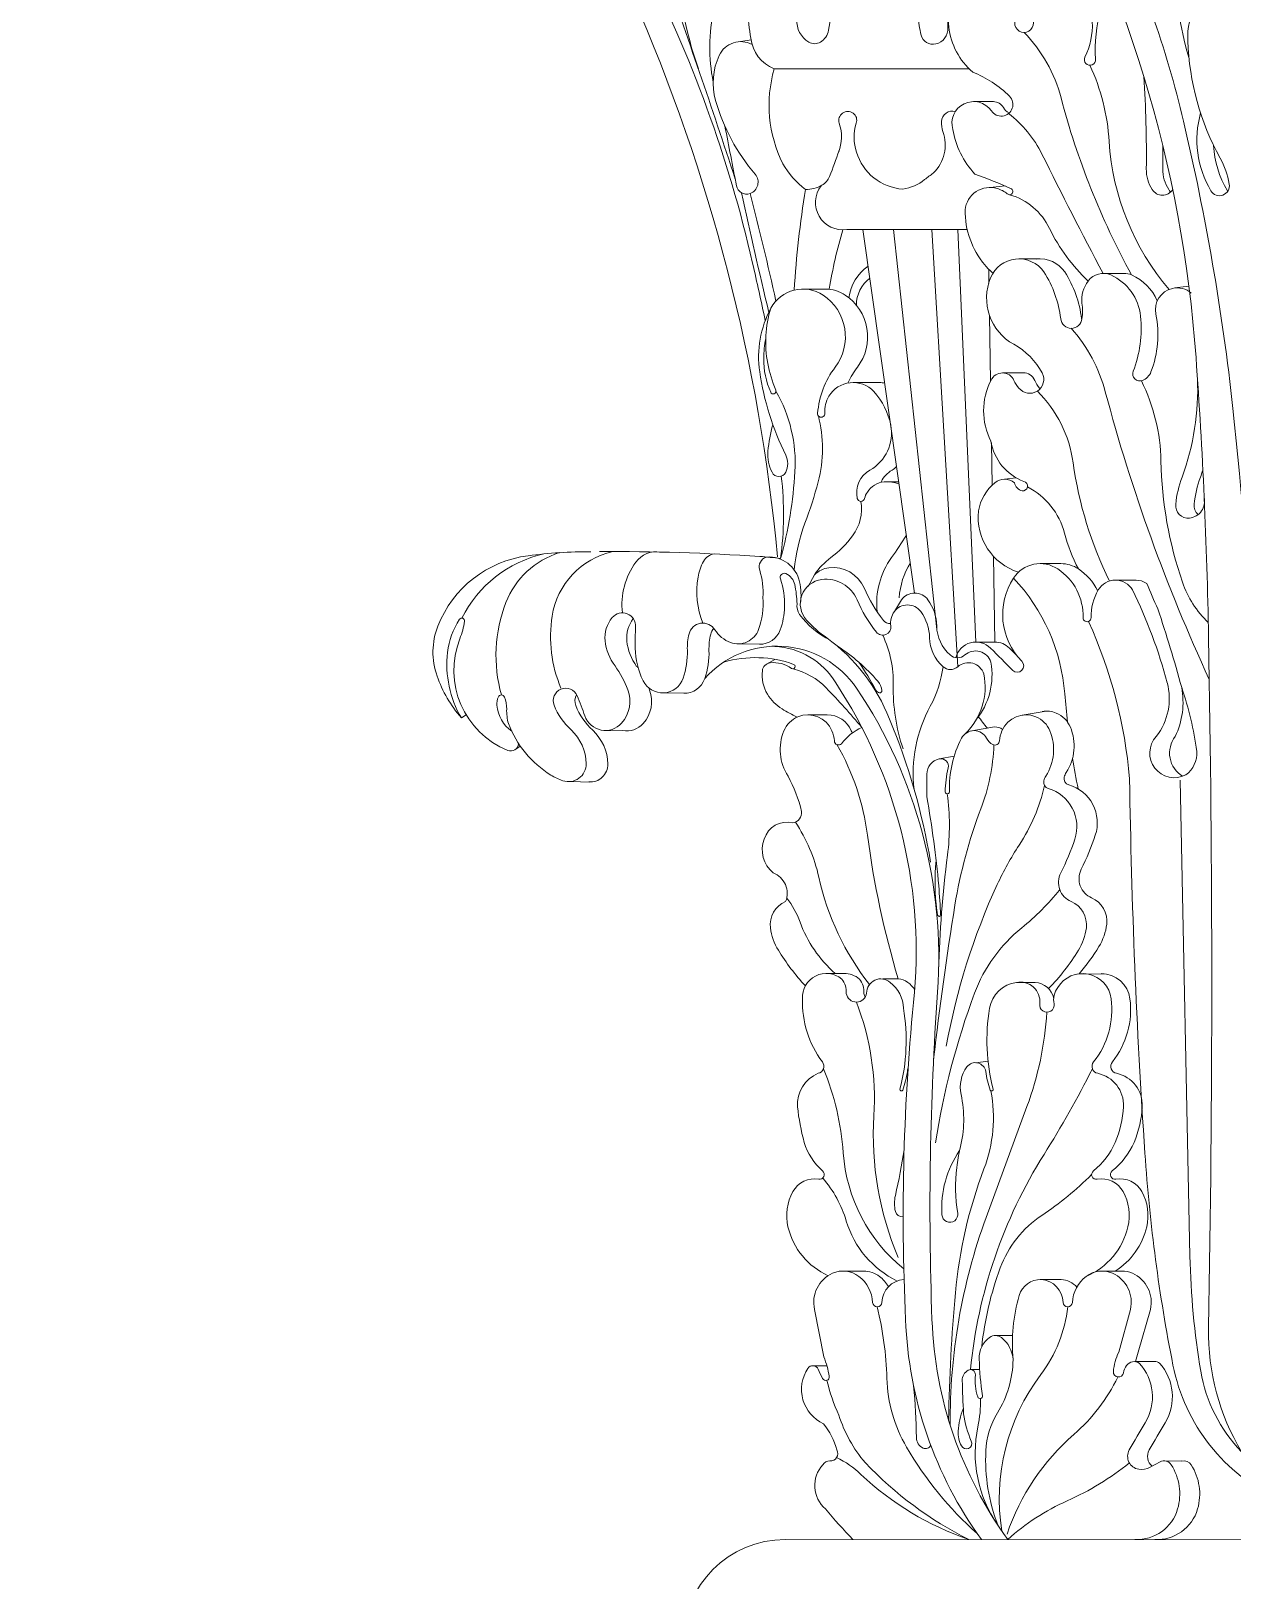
# Model space of a CAD drawing. Header units: millimetres. Extents: x 542654 to 551203, y 315718 to 321804.
# Drawn here: x 542954.3 to 543130.8, y 317816.2 to 318043.9 of the extents above; entities that cross this region are included whole.
import ezdxf

# ---------------------------------------------------------------- set-up
doc = ezdxf.new("R2010")
doc.units = ezdxf.units.MM
doc.layers.add('cad-block.com', color=250, linetype='Continuous')

msp = doc.modelspace()

# ---------------------------------------------------------------- linework, layer by layer
at = {"layer": 'cad-block.com', "color": 18, "lineweight": 15, "true_color": 0x000000}
for points in [[(543063.99, 317966.58, 0.080287), (543042.67, 318049.04, 0.156435), (543008.04, 318088.25, 0.094056), (542984.8, 318096.71, 0.168485), (542968.1, 318093.81, 0.34982), (542964.51, 318085.12, -0.590322), (542960.1, 318080.72, -0.257607), (542954.66, 318086.16, -0.266918), (542956.86, 318095.16, -5.18428)], [(542965.51, 318091.45, -0.180824), (542972.31, 318096.69, -0.16203), (542995.63, 318096.17, -0.196072), (543044.14, 318054.35, -0.061932), (543060.33, 318009.77, -0.003807), (543062.19, 318001.32, -3.145949)], [(543145.86, 317822.16, -0.285243), (543127.33, 317853.27, 0.009206), (543127.33, 317954.78, 0.013196), (543125.49, 317995.88, 0.112999), (543101.11, 318075.74, 0.103267), (543085.12, 318094.27, 0.03261)], [(543120.94, 318072.03, -0.103056), (543122.57, 318058.42, 0.094076), (543124.47, 318039.82, -0.507554)], [(543048.67, 318063.38, -0.009578), (543049.14, 318055.28, 0.074393), (543052.36, 318038.32, 3.041376)], [(543145.86, 317822.04, 0.326442), (543146.74, 317832.79, -0.273292), (543137.47, 317849.65, -0.033937), (543134.37, 317911.96, 0.031663), (543130.91, 317988.39, 0.030886), (543123.65, 318030.61, 0.055447), (543112.66, 318061.61, 0.016794), (543112.66, 318061.61, 0.016794)], [(543047.01, 318053.42, -0.008977), (543057.78, 318022.08, -1.374931)], [(543054.71, 318054.79, -0.108352), (543054.66, 318047.06, 0.106093), (543054.54, 318036.38, -0.103307)], [(543077.6, 318052.89, 0.312846), (543072.41, 318048.36, 0.019207), (543071.49, 318043.99, -0.218149), (543070.29, 318042.25, -0.27753), (543068.58, 318042.25, -0.279843), (543066.83, 318045.58, 0.299461), (543062.64, 318052.89, 0.393162), (543060.09, 318051.07, 0.101921), (543060.09, 318042.83, 0.279445), (543063.51, 318038.32, 0.508511)], [(543077.6, 318052.89, -0.376879), (543084.62, 318046.08, 0.042537), (543085.09, 318043.29, 0.407954), (543087.25, 318041.97, 0.368711), (543089.03, 318044.39, -0.046015), (543089.06, 318045.75, -0.046015)], [(543095.66, 318008.3, -0.073002), (543094.46, 318009.49, -0.177462), (543091.55, 318017.61, -0.466131), (543096.28, 318020.73, -0.095418), (543097.76, 318019.96, 1.121368), (543098.36, 318020.69, 0.018796), (543092.98, 318022.85, -0.143438), (543089.74, 318029.42, -0.844748), (543095.42, 318032.16), (543095.42, 318032.16, 1.113844), (543098.08, 318034.29, 0.099045), (543092.67, 318037.85, -0.190475), (543089.16, 318044.48, -0.173432), (543090.75, 318051.17, -0.542523), (543097.17, 318051.17, -0.154796), (543098.85, 318045.09, 1.038411), (543101.6, 318045.09, -0.167427), (543103.36, 318050.88, -0.397103), (543106.62, 318051.51, -0.245339), (543110.25, 318045.21, -0.125344), (543109.16, 318040.05, 1.302218), (543110.73, 318039.73, -0.084994), (543111.5, 318047.04, -0.248587), (543113.66, 318049.3, -0.248587)], [(543125.57, 318047.84, 0.152951), (543124.29, 318042.44, 0.009107), (543124.29, 318042.44, -0.036466)], [(543060.26, 318041.91, 0.429804), (543055.43, 318040.3, 0.180082), (543054.9, 318033.67, 0.108124), (543060.71, 318022.83, -0.526774), (543059.95, 318019.99, -0.458391), (543057.96, 318021.13, 0.000734), (543056.26, 318029.91, -5.084931)], [(543100.23, 318043.66, -0.129881), (543105.66, 318034.05, 0.061081), (543116.02, 318008.02, 1.334752)], [(543124.29, 318042.44, 0.118103), (543129.03, 318025.2, -0.083215), (543130.37, 318021.39, -0.833984), (543127.66, 318020.4, -0.203641), (543126.16, 318031.83, -4.665267)], [(543063.51, 318038.32, 0.189576), (543064.78, 318024.37, 0.21871)], [(543109.9, 318038.85, -0.093417), (543112.72, 318027.66, 0.163662), (543121.54, 318005.9, -2.658874)], [(543117.81, 318037.19, -0.019843), (543118.18, 318023.61, 0.146481), (543119.05, 318020.57, 0.546345), (543122.06, 318020.57, 0.481113)], [(543092.81, 318033.5), (543095.71, 318033.5, -0.275004), (543097.19, 318032.62, 0.145045), (543097.94, 318031.88, -3.938355)], [(543075.6, 318026.07, -0.164662), (543075.57, 318030.33, 1.382896), (543073.07, 318030.33, -0.173673), (543072.96, 318026.07, -116.40889)], [(543086.87, 318023, 0.296829), (543088.3, 318029.09, -0.087558), (543088.09, 318030.57, -0.486042), (543090.13, 318032.04, -0.486042)], [(543097.94, 318031.75, -0.115313), (543102.85, 318025.79, 0.007405), (543111.84, 318008.25, -6.693081)], [(543073.04, 318026.28, -0.012037), (543071.63, 318022.51, -0.164162), (543070.52, 318021.21, -0.145838), (543068.09, 318020.6, -0.09941), (543064.78, 318024.37, 206.692748)], [(543075.6, 318026.07, 0.31274), (543082.4, 318020.64, 0.142466), (543085.61, 318022.05, 0.004599), (543086.87, 318023)], [(543120.62, 318026.95, -0.004883), (543120.61, 318023.61, 0.146481), (543121.48, 318020.57, 0.063851), (543121.77, 318020.22, 0.063851)], [(543130.14, 318020.32, -0.015602), (543130.09, 318020.4, -0.119857), (543128.07, 318027.07)], [(543070.42, 318021.13, 0.67748), (543074.17, 318014.7), (543091.87, 318014.7)], [(543058.7, 318020.11, 0.004764), (543062.71, 318002.53, 46.818063)], [(543059.95, 318019.99, -0.009188), (543063.76, 318004.19, -3.5664)], [(543068.09, 318020.6, 0.023142), (543066.43, 318005.79, 2.65728)], [(543098.1, 318019.82, -0.212439), (543103.96, 318014.86, 0.091417), (543109.63, 318007.13, -4.520874)], [(543073.58, 318014.66, 0.032343), (543071.6, 318005.95, -1.794826)], [(543099.39, 317964.34, -0.357068), (543093.52, 317973.34, -0.176984), (543095.92, 317977.49, -0.363877), (543098.79, 317977.49, 0.264068), (543099.94, 317976.28, 0.925281), (543100.19, 317977.67, -0.26795), (543095.35, 317983.6, -0.243722), (543095.37, 317992.54, -0.656193), (543098.73, 317992.52, 0.090993), (543099.45, 317991.4), (543099.45, 317991.4, 0.90066), (543102.89, 317993.62, 0.140523), (543098.71, 317997.83, -0.381273), (543095.31, 318007.62, -0.591627), (543103.14, 318008.46, -0.112599), (543105.61, 318001.6, 0.918604), (543108.71, 318001.6, 0.084549), (543108.71, 318003.86, -0.180198), (543109.63, 318007.13, -0.353892), (543112.96, 318008.02, -0.268527), (543117.34, 318001.95, -0.117546), (543116.26, 317993.86, 0.64811), (543117.6, 317992.51, 0.213511), (543118.87, 317993.77, 0.142603), (543119.58, 318002.25, -0.40555), (543122.02, 318006.05, -0.245178), (543124.79, 318005.34, -0.245178)], [(543102.04, 318010.36, -0.27366), (543106.21, 318008.46, -0.112599), (543108.67, 318001.6)], [(543074.48, 318004.67, -0.213319), (543077.3, 318009.31, 3.783416)], [(543075.58, 318003.57, -0.236651), (543077.55, 318007.56, -2.014168)], [(543114.9, 318008.25, -0.105466), (543116.02, 318008.02, -0.185238), (543119.8, 318004.23, -0.185238)], [(543081.86, 317977.27, 0.132647), (543079.66, 317977.62, 0.221631), (543077.19, 317976.11, 0.090835), (543076.78, 317975.17, -0.795983), (543075.71, 317975.17, -0.332583), (543077.56, 317979.34, 0.321166), (543080.63, 317985.93, 0.141743), (543078.13, 317990.89, 0.500183), (543071.53, 317990.19, 0.156223), (543070.95, 317987.7, -1.085174), (543069.88, 317987.7, -0.142805), (543072.47, 317994.47, 0.432413), (543070.68, 318005.06, 0.441832), (543063.02, 318003.14, 0.160899), (543061.37, 317993.79, 0.079814), (543065.2, 317981.56, -0.23561), (543065.2, 317979.02, -0.618634), (543063.18, 317979.02, -0.137812), (543062.59, 317982.11, -0.04668), (543063.3, 317986.02)], [(543074.36, 317992.21, -0.051163), (543075.73, 317994.47, 0.432413), (543073.95, 318005.06, 0.147888), (543070.99, 318005.95, 0.147888)], [(543063.02, 318003.14, 0.12655), (543062.56, 317995.02, 0.046894), (543063.72, 317991.09, -0.980714), (543062.99, 317990.78, -0.109371), (543061.96, 317995.77, -0.043209), (543062.26, 317998.67, -7.614702)], [(543107.16, 318000.18, -0.117029), (543112.16, 317990.86, 0.043607), (543127.44, 317948.57, 13.536971)], [(543100.09, 317993.66, -0.307726), (543101.79, 317992.52, 0.090993), (543102.51, 317991.4), (543102.51, 317991.4, 0.013859), (543102.59, 317991.31, 0.013859)], [(543079.74, 317992.14, 0.047295), (543078.96, 317992.21)], [(543117.46, 317992.47, -0.110137), (543120.34, 317980.68, 0.078221), (543123.5, 317962.85, 0.11915), (543127.29, 317956.93, -154.2297)], [(543125.7, 317992.81, -0.09867), (543123.43, 317978.31, 0.062002), (543122.5, 317974.33, 0.476805), (543124.53, 317972.3, 0.453727), (543126.68, 317975.34, -0.034581)], [(543063.75, 317990.94, -0.146754), (543066.55, 317979.12, -0.0516), (543064.45, 317966.33, 2.350793)], [(543102.17, 317990.96, -0.163975), (543107.43, 317980.43, 0.080686), (543112.78, 317963.04, -37.399756)], [(543069.99, 317987.34, -0.126829), (543069.96, 317977.62, -0.025889), (543068.02, 317971.53, 0.065916), (543066.44, 317964.68, 6.728804)], [(543064.55, 317978.45, -0.061587), (543064.45, 317966.33, -98.070594)], [(543079.24, 317977.63, -0.15659), (543080.82, 317979.34, 0.083141), (543081.49, 317979.87, 0.00594)], [(543126.49, 317979.33, -0.007154), (543126.13, 317978.31, 0.062002), (543125.21, 317974.33, 0.233525), (543125.78, 317972.79, 0.233525)], [(543100.71, 317976.86, -0.215447), (543106.16, 317970.09, 0.059246), (543108.21, 317964.81, 8.261559)], [(543076.25, 317974.74, -0.204279), (543075.03, 317969.69, -0.073236), (543071.82, 317966.48, 0.086589), (543069.44, 317963.97, -1.222154)], [(543078.62, 317958.54, -0.181582), (543080.74, 317966.48, 0.015168), (543082.93, 317969.76, 0.015168)], [(543017.53, 317942.92, -0.093798), (543013.96, 317949.08, -0.179878), (543014.08, 317956.41, -0.273857), (543027.34, 317966.76, -0.032219), (543036.57, 317967.35)], [(543017.6, 317957.58, -0.225926), (543029.64, 317967.02, -0.741469)], [(543023.42, 317946.29, -0.163183), (543024.08, 317959.88, -0.227922), (543031.94, 317967.21, -2.698115)], [(543024.45, 317942.08, 0.164784), (543030.68, 317934.53, 0.056614), (543032.45, 317933.69, 0.519395), (543035.87, 317936.19, 0.204579), (543033.65, 317941.15, -0.112836), (543031.16, 317944.79, -0.988971), (543034.54, 317946.17, -0.014755), (543035.68, 317943.21, 0.570442), (543041.08, 317942.14, 0.278947), (543042, 317947.07, 0.069901), (543040.11, 317950.56, -0.133642), (543038.66, 317954.25, -0.203662), (543039.7, 317957.66, -0.719844), (543043.14, 317956.31, 0.017228), (543043.09, 317953.16, 0.109248), (543044.23, 317948.39, 0.668277), (543050.11, 317948.75, 0.09107), (543050.74, 317952.89, -0.068092), (543050.99, 317955.26, -0.663041), (543054.79, 317955.87, 0.165333), (543057.08, 317954, 0.417923), (543061.2, 317955.92, 0.102667), (543061.85, 317960.61, -0.535998), (543061.85, 317960.61, 0.094131), (543061.37, 317964.66, -0.417978), (543062.38, 317966.57)], [(543032.17, 317947.29, -0.139743), (543030.87, 317957.89, -0.30864), (543039.78, 317967.36, -5.040531)], [(543037.82, 317967.36, -0.018177), (543061.38, 317966.65, -0.017207), (543064.45, 317966.33)], [(543041.2, 317958.36, -0.188403), (543043.18, 317965.82, -0.283926), (543046.78, 317967.29, -0.845132)], [(543053.02, 317956.85, -0.140706), (543052.31, 317963.62, -0.078604), (543053.11, 317965.92, -0.243503), (543054.7, 317967.02, -0.875913)], [(543062.38, 317966.57, -0.371524), (543067.24, 317962.92, -0.092647), (543067.34, 317959.69, -0.856708)], [(543061.32, 317953.75, 0.321324), (543064.39, 317955.86, 0.083934), (543065.01, 317959.22, -0.686087), (543065.01, 317959.22, 0.106685), (543064.41, 317963.34, -0.655657), (543065.23, 317964.13)], [(543065.23, 317964.13, -0.23778), (543066.52, 317962.53, -0.045491), (543066.86, 317959.69, 0.182365), (543067.23, 317958.13, 0.112036), (543071.72, 317954.33, 0.111368)], [(543080.6, 317956.81, -0.252263), (543079.56, 317957.26, -0.066375), (543076.72, 317962.02, 0.333984), (543071.54, 317964.99, 0.166697), (543069.44, 317963.97, 0.166697)], [(543081.86, 317960.59, -0.120862), (543083.51, 317965.69, -0.095178)], [(543121.26, 317948.06, 0.048918), (543116.15, 317961.74, 0.569272), (543111.13, 317961.74, 0.14165), (543110.07, 317957.66, -1.027471), (543108.89, 317957.66, 0.257889), (543105.19, 317964.81, 0.416874), (543098.67, 317963.48, 0.353456), (543099.9, 317951.25, -0.994359), (543098.56, 317949.91, -0.002828), (543095.31, 317953.17, 0.583802), (543090.19, 317951.78, 0.583802)], [(543111.02, 317961.64, 0.129307), (543108.21, 317964.81, 0.148153), (543105.61, 317965.6, 0.148153)], [(543091.56, 317940.59, 0.256216), (543094.31, 317949.38, 0.541216), (543090.47, 317950.44, -0.378683), (543088.31, 317950.44, -0.210501), (543086.34, 317954.71, 0.155653), (543085.04, 317958.55, 0.50559), (543081.16, 317958.55, 0.197196), (543080.63, 317956.44, -0.766279), (543078.52, 317955.53, -0.066375), (543075.68, 317960.28, 0.333984), (543070.49, 317963.26, 0.603407), (543068.24, 317957.3, 0.064717), (543071.23, 317954.7, -0.142445), (543080.44, 317942.76, 5687490.626695)], [(543098.67, 317963.48, -0.170468), (543106.2, 317946.46, 0.008977), (543106.6, 317942.33, 0.008977)], [(543118.26, 317962.69, 0.145136), (543116.67, 317963.17)], [(543118.26, 317962.69, -0.194251), (543118.26, 317962.69, 0.008891), (543119.87, 317958.95, -0.013527), (543123.38, 317947.41, -3.727862)], [(543093.15, 317942.6, 0.21599), (543095.36, 317951.11, 0.541216), (543091.52, 317952.17, -0.378683), (543089.36, 317952.17, -0.210501), (543087.38, 317956.44, 0.155653), (543086.09, 317960.28, 0.50559), (543082.2, 317960.28)], [(543025.95, 317939.14, -0.512685), (543024.36, 317938.14, -0.411239), (543017.31, 317954.56, 0.058445), (543017.99, 317957.13, 0.799259), (543017.27, 317957.41, 0.118705), (543015.5, 317952.55, 0.161753), (543017.53, 317942.92, 0.411334)], [(543043.43, 317950.31, 0.004217), (543043.29, 317950.5, -0.133642), (543041.85, 317954.2, -0.196445), (543042.8, 317957.51)], [(543050.21, 317946.54, 0.325469), (543053.29, 317948.69, 0.09107), (543053.92, 317952.84, -0.068092), (543054.17, 317955.21, -0.120767), (543054.63, 317956.09, -0.120767)], [(543079.45, 317955.08, -0.114505), (543081, 317947.76, 0.085746), (543082.44, 317938.38, -7.624298)], [(543115.73, 317933.99, 0.084389), (543109.7, 317957.09, 5.275207)], [(543097.82, 317822.17, -0.148682), (543086.69, 317854.49, -0.026798), (543087.51, 317902.6, 0.16686), (543075.62, 317947.27, 0.488923), (543053.29, 317948.69, 0.881887)], [(543093.94, 317822.17, -0.148682), (543082.81, 317854.49, -0.037208), (543084.13, 317902.6, 0.167007), (543072.55, 317948.08, 0.245534), (543063.62, 317953.44, 0.881887)], [(543072.79, 317953.47, -0.071608), (543078.73, 317948.3, -0.151286), (543079.33, 317946.94, -0.48127), (543078.99, 317946.61, -0.248477), (543078.43, 317946.99, 0.029463), (543075.95, 317951.1, 7.090709)], [(543099.19, 317952.05, -0.000968), (543098.08, 317953.17, 0.200383), (543095.91, 317954.07, 0.200383)], [(543066.87, 317943.03, -0.025245), (543064.67, 317944.24, -0.116367), (543062.52, 317946.4, -0.170827), (543061.76, 317949.86, -0.343827), (543062.91, 317951.01, -0.189045), (543066.05, 317950.2, 1.155725), (543066.36, 317950.79, 0.158714), (543056.11, 317951.13)], [(543088.31, 317950.44, -0.093552), (543086.44, 317944.66, 0.156085), (543084.07, 317932.41, 1.035565)], [(543066.25, 317950.14, -0.140939), (543071.16, 317947.32, -0.019599), (543076.38, 317941.51, -2.068124)], [(543121.25, 317948.12, -0.235458), (543119.65, 317940.19, 0.840615), (543123.97, 317934.54, 0.261411), (543125.59, 317938, 0.049029), (543123.38, 317947.41, 3.569546)], [(543024.45, 317942.08, -0.075285), (543024.19, 317944.21, 0.104218), (543023.86, 317945.99, 0.659141), (543022.97, 317946, 0.126808), (543022.76, 317944.77, 0.220412), (543024.93, 317940.96, -0.163455)], [(543036.25, 317933.51, 0.444389), (543039.05, 317936.13, 0.204579), (543036.83, 317941.1, -0.112836), (543034.34, 317944.74, -0.229914), (543034.46, 317946.33, -0.229914)], [(543041.26, 317941.08, 0.265166), (543044.26, 317942.09, 0.278947), (543045.19, 317947.01, 0.005989), (543045.06, 317947.33, 0.005989)], [(543123.38, 317947.41, -0.157137), (543122.44, 317940.19, 0.447206), (543123.51, 317934.34, 0.506378)], [(543108.33, 317905.32, 0.036103), (543111.22, 317909.31, 0.108532), (543112.37, 317912.6, 0.333219), (543110.15, 317916.47, -0.432139), (543108.62, 317920.67, 0.036479), (543110.69, 317925.67, 0.425871), (543106.78, 317933.08, -0.4021), (543106.12, 317934.22, -0.084369), (543106.42, 317934.9, 0.247459), (543107.02, 317941.56, 0.197978), (543104.96, 317943.62, 0.139455), (543102.89, 317943.87, 0.139455)], [(543068.08, 317903.54, -0.048228), (543064.11, 317908.77, -0.108532), (543062.95, 317912.06, -0.333219), (543065.18, 317915.93, 0.421346), (543063.34, 317920.13, -0.322502), (543062.05, 317925.12, -0.40496), (543066.21, 317927.49, 0.410435), (543067.52, 317929.18, 0.067451), (543065.54, 317934.36, -0.247459), (543064.93, 317941.02, -0.197978), (543066.99, 317943.08, -0.41228), (543071.98, 317941.04, -0.08348), (543072.34, 317939.55, 0.658538), (543073.4, 317939.13, -0.127577), (543076.38, 317941.51, -0.127577)], [(543071.31, 317943.37, -0.301053), (543074.83, 317941.04, -0.019963), (543074.96, 317940.7, -0.019963)], [(543080.44, 317942.76, -0.057472), (543086.49, 317921.71, 10.402685)], [(543103.81, 317903.13, 0.056442), (543108.21, 317908.77, 0.108532), (543109.37, 317912.06, 0.333219), (543107.14, 317915.93, -0.432139), (543105.61, 317920.13, 0.036479), (543107.68, 317925.12, 0.425871), (543103.78, 317932.54, -0.4021), (543103.12, 317933.67, -0.084369), (543103.41, 317934.36, 0.247459), (543104.02, 317941.02, 0.197978), (543101.96, 317943.08, 0.41228), (543096.97, 317941.04, 0.08348), (543096.61, 317939.55, -0.538621), (543095.64, 317939, -0.157267), (543094.71, 317939.93, 0.611303), (543091.03, 317939.93, 0.126215), (543089.25, 317932.08, -1.029209), (543088.62, 317932.08, -0.049783), (543089.07, 317935.56, 0.554873), (543087.73, 317936.9, 0.344897), (543085.93, 317934.66, 0.007452), (543085.93, 317931.31)], [(543093.47, 317943.18, 0.024449), (543094.83, 317941.42)], [(543097.06, 317941.23, 0.153481), (543095.88, 317941.6)], [(543072.73, 317938.99, -0.098435), (543077.21, 317925.7, 0.04076), (543081.73, 317904.57, -42.342602)], [(543095.79, 317938.95, -0.081319), (543093.86, 317929.54, 0.050723), (543090.06, 317915.41, 0.01183), (543086.92, 317892.77, 1.075459)], [(543107.34, 317936.99, 0.009907), (543108.17, 317932.48)], [(543103.22, 317932.97, -0.088342), (543099.5, 317924.24, 0.03657), (543096.28, 317918.43, 0.063607), (543088.79, 317894.66, 10.004768)], [(543115.73, 317933.99, 0.013397), (543117.98, 317878.94, 0.032057), (543122.1, 317847.8, 0.24097), (543137.73, 317828.01, -1.41689)], [(543123.17, 317933.76), (543124.6, 317863.82, 0.036728), (543126.19, 317846.91, 0.15083), (543132.16, 317835.07, -0.435035)], [(543085.93, 317931.31, -0.021976), (543087.68, 317918.24, -0.013424), (543087.94, 317913.95, -0.880989), (543087.55, 317913.88, -0.041007), (543087.4, 317914.62, -0.055327), (543087.3, 317921.95, 5.645587)], [(543088.94, 317931.75, -0.064721), (543088.97, 317922.74, 0.024536), (543087.66, 317905.83, 6.316566)], [(543066.62, 317927.61, -0.091798), (543070.06, 317919.51, 0.111707), (543077.5, 317903.73, 42.273173)], [(543065.34, 317916.45, -0.079076), (543067.3, 317912.92, 0.126979), (543072.47, 317905.36, -2.664929)], [(543105.47, 317917.7, -0.055118), (543099.87, 317912.06, 0.134592), (543092.95, 317902.45, 0.05043), (543087.21, 317880.49, 3.787945)], [(543071.43, 317860.94, -0.233561), (543065.53, 317868.12, -0.184884), (543066.25, 317873.3, -0.320786), (543070.05, 317875.12, 0.777108), (543070.6, 317876.34, -0.136042), (543067.91, 317880.54, -0.040441), (543066.93, 317885.78, -0.316915), (543069.98, 317890.69, 0.556977), (543070.58, 317892.35, -0.1664), (543067.65, 317901.64, -0.655291), (543073.44, 317904.54, -0.189769), (543074.09, 317902.43, 0.86258), (543077.09, 317902.47, -0.651382), (543080.53, 317904.05, -0.227273), (543082.5, 317900.24, -0.105291), (543081.98, 317888.36, 0.96035), (543082.41, 317888.23, 0.046363), (543083.08, 317890.95, -0.084131), (543083.19, 317891.5, -0.084131)], [(543073.77, 317905.36, -0.175557), (543076.03, 317904.54, -0.189769), (543076.68, 317902.43, 0.09747), (543076.88, 317901.88, 0.09747)], [(543109.36, 317860.84, 0.239944), (543115.48, 317868.12, 0.184884), (543114.77, 317873.3, 0.320786), (543110.96, 317875.12, -0.777108), (543110.41, 317876.34, 0.123586), (543113.62, 317880.54, 0.090132), (543114.82, 317885.78, 0.367399), (543111.04, 317890.69, -0.556977), (543110.43, 317892.35, 0.202075), (543113.02, 317901.64, 0.71169), (543105.17, 317903.29, 0.209721), (543104.62, 317900.9, -1.196833), (543102.53, 317900.94, 0.504381), (543099.09, 317904.05, 0.329682), (543095.15, 317900.24, 0.105291), (543095.68, 317888.36, -0.96035), (543095.25, 317888.23, -0.046363), (543094.58, 317890.95, 0.667718), (543091.83, 317891.63, 0.216292), (543090.96, 317887.57, -0.116569), (543090.82, 317879.67, 0.035844), (543090.34, 317876.86, 176071.042591)], [(543113.61, 317861.62, 0.197731), (543118.24, 317868.12, 0.184884), (543117.53, 317873.3, 0.320786), (543113.72, 317875.12, -0.777108), (543113.17, 317876.34, 0.123586), (543116.38, 317880.54, 0.090132), (543117.58, 317885.78, 0.367399), (543113.8, 317890.69, -0.556977), (543113.19, 317892.35, 0.202075), (543115.78, 317901.64, 0.377555), (543111.57, 317905.35, 0.377555)], [(543081.73, 317904.57, -0.185206), (543083.12, 317904.05, -0.075636), (543084.16, 317902.98, -0.075636)], [(543104.57, 317901.69, 0.332893), (543101.85, 317904.05)], [(543075.58, 317901.16, -0.107698), (543078.15, 317884.45, 0.11656), (543081.74, 317863.6, 3.846311)], [(543103.57, 317899.67, -0.072823), (543100.65, 317885.8, 0), (543094.66, 317869.5, 0.091095), (543089.38, 317838.93, 2.377931)], [(543070.75, 317891.35, -0.080624), (543073.64, 317879.02, 0.208517), (543082.55, 317861.95, 10.13119)], [(543110.27, 317891.35, -0.02264), (543103.15, 317878.77, 0.116388), (543092.35, 317847.13, -4.643031)], [(543095.35, 317888.11, -0.138614), (543094.33, 317876.63, 0.06831), (543090.13, 317858.44, 0.018462), (543089.12, 317839.76, 1.56087)], [(543082.6, 317879.46, -0.017637), (543081.31, 317872.73, 0.112677), (543081.31, 317870.39, 0.412043), (543082.45, 317869.67, 1.059578)], [(543090.34, 317876.86, 0.077868), (543090.47, 317870.15, -1.057072), (543088.15, 317869.88, -0.167275), (543090.74, 317879.34, -3.108153)], [(543070.63, 317875.29, -0.105645), (543074.1, 317868.97, 0.20866), (543081.57, 317860.16, 2.954684)], [(543110.15, 317875.8, -0.048114), (543102.82, 317869.8, 0.157589), (543096.72, 317862.08, 0.063003), (543094, 317850.49, -19.138959)], [(543075.08, 317822.18, -0.021786), (543071.03, 317826.65, -0.419105), (543070.63, 317833.16, -0.255797), (543071.68, 317833.73), (543071.68, 317833.73), (543071.68, 317833.73, 0.616261), (543072.69, 317835.33, 0.113181), (543070.73, 317839.16, -0.453014), (543068.43, 317847.31, -0.602588), (543069.97, 317847.19, 0.016499), (543070.61, 317845.82, 0.862018), (543071.6, 317846.16, 0.046259), (543070.82, 317849), (543069.44, 317855.99, -0.361979), (543072.09, 317861.3, -0.272797), (543075.94, 317860.84, -0.220121), (543077.97, 317857, 0.964552), (543079.33, 317857.02, -0.393231), (543082.56, 317860.36, -0.002476), (543082.59, 317860.36)], [(543076.65, 317861.62, -0.164196), (543078.97, 317860.84, -0.098043), (543080.3, 317859.34, -0.098043)], [(543116.51, 317822.17, 0.348985), (543122.79, 317826.65, 0.215552), (543121.84, 317833.16, 0.393377), (543120.21, 317833.58), (543118.76, 317832.79, -0.164336), (543117.06, 317832.5, -0.523628), (543115.68, 317835.33, -0.008099), (543118.02, 317839.33, 0.333471), (543117.15, 317848.1, 0.397241), (543115.28, 317847.74, 0.113253), (543114.82, 317846.66, -0.949513), (543113.35, 317846.84, -0.098676), (543114.13, 317849.71), (543115.85, 317855.99, 0.361979), (543113.21, 317861.3, 0.272797), (543109.36, 317860.84, 0.220121), (543107.32, 317857, -0.964552), (543105.96, 317857.02, 0.393231), (543102.74, 317860.36, 0.349966), (543099.5, 317858.04, 0.091386), (543098.6, 317848.61, 0.215651), (543096.9, 317851.84, 0.334405), (543095.16, 317851.87, 0.249269), (543093.62, 317848.72, 0.028423), (543094.12, 317843.29, -0.924432), (543093.41, 317843.13, -0.099256), (543093.06, 317846.36, 0.608145), (543092, 317847.04, 0.267482), (543091.13, 317845.54, 0.00475), (543091.33, 317840.65)], [(543116.98, 317849.71, -0.058245), (543116.98, 317849.71), (543118.78, 317855.99, 0.361979), (543116.14, 317861.3, 0.103945), (543114.6, 317861.62)], [(543107.99, 317859.27, 0.195121), (543105.67, 317860.36)], [(543078.65, 317856.35, -0.052529), (543080.06, 317845.86, 0.125363), (543082.96, 317835.72, 0.078706), (543093.32, 317823.05, 39.230367)], [(543106.63, 317856.35, -0.133473), (543102.68, 317846.41, 0.202237), (543096.94, 317823.42, 5.483067)], [(543098.6, 317848.61, -0.13405), (543096.31, 317840.76, 0.126991), (543094.6, 317835.19, 0.102173), (543096.34, 317824.31, 4.979886)], [(543116.58, 317848.31, 0.039762), (543116.98, 317849.71)], [(543119.03, 317832.94, -0.357193), (543118.61, 317835.33, -0.008099), (543120.95, 317839.33, 0.328023), (543120.13, 317848.1, 0.336631)], [(543120.13, 317848.1, 0.143365), (543119.38, 317848.32, 0.143365)], [(543114, 317846.05, -0.100508), (543107.55, 317837.62, 0.13251), (543097.72, 317822.97, 2.538183)], [(543071.25, 317845.56, 0.050519), (543073.01, 317840.43, 0.102835), (543076.89, 317833.46, 0.088789), (543092.11, 317822.18, -48.169371)], [(543083.99, 317844.73, -0.024827), (543084.39, 317837.16, 0.285341), (543085.37, 317835.61, 0.430957), (543086.5, 317836.03, 0.307204)], [(543091.33, 317840.65, 0.066302), (543092.47, 317836.61, -0.969027), (543091.01, 317835.92, -0.130825), (543090.54, 317838.09, -0.08468), (543091.27, 317841.39, -6.450381)], [(543093.84, 317842.88, -0.053469), (543093.43, 317838.73, 0.205374), (543096.34, 317824.31, 0.605922)], [(543072.68, 317834.22, -0.073994), (543076.25, 317831.73, 0.107539), (543092.11, 317822.18, -0.716224)], [(543115.7, 317833.43, -0.065313), (543106.56, 317827.85, 0.079095), (543097.82, 317822.17, -2.247619)], [(543119.43, 317822.17, 0.348985), (543125.72, 317826.65, 0.215552), (543124.77, 317833.16, 0.323716), (543123.42, 317833.69, 0.323716)]]:
    msp.add_lwpolyline(points, format="xyb", dxfattribs=at)
for points in [[(543058.61, 318042.32), (543060.12, 318042.56)], [(543092.15, 318038.32), (543063.51, 318038.32)], [(543095.23, 318020.89), (543097.43, 318021.1)], [(543076.53, 318014.7), (543084.14, 317961.26)], [(543081.04, 318014.7), (543087.42, 317955.91)], [(543086.65, 318014.7), (543090.47, 317950.44)], [(543090.47, 318014.7), (543093.14, 317954.07)], [(543099.46, 318010.38), (543102.52, 318010.38)], [(543095.02, 318008.85), (543095.05, 318006.76)], [(543111.84, 318008.25), (543114.9, 318008.25)], [(543067.72, 318005.95), (543071.6, 318005.95)], [(543122.36, 318006.13), (543124.44, 318006.4)], [(543095.13, 318002.11), (543095.29, 317992.38)], [(543097.05, 317993.63), (543100.09, 317993.66)], [(543075.09, 317992.21), (543078.96, 317992.21)], [(543095.44, 317983.36), (543095.54, 317977.15)], [(543097.35, 317978.01), (543099.07, 317978.21)], [(543080.13, 317977.64), (543081.81, 317977.64)], [(543095.71, 317966.69), (543095.91, 317954.07)], [(543102.59, 317965.6), (543105.61, 317965.6)], [(543068.48, 317962.25), (543069.44, 317963.97)], [(543113.64, 317963.17), (543116.67, 317963.17)], [(543081.16, 317958.55), (543082.2, 317960.28)], [(543058.14, 317953.8), (543061.32, 317953.75)], [(543093.14, 317954.07), (543095.91, 317954.07)], [(543062.35, 317950.8), (543063.62, 317951.52)], [(543047.29, 317946.6), (543050.21, 317946.54)], [(543099.94, 317943.33), (543103.49, 317943.92)], [(543017.53, 317942.92), (543018.25, 317943.35)], [(543068.46, 317943.37), (543071.31, 317943.37)], [(543095.88, 317941.6), (543092.52, 317941.03)], [(543038.64, 317941.08), (543041.82, 317941.02)], [(543025.41, 317938.23), (543026.19, 317938.78)], [(543087.73, 317936.9), (543089.96, 317937.3)], [(543033.66, 317933.58), (543036.42, 317933.5)], [(543071.18, 317905.36), (543073.77, 317905.36)], [(543107.99, 317905.27), (543112.01, 317905.32)], [(543079.45, 317904.55), (543081.73, 317904.57)], [(543099.09, 317904.05), (543101.85, 317904.05)], [(543093.06, 317892.25), (543094.93, 317892.45)], [(543073.62, 317861.62), (543076.65, 317861.62)], [(543111.67, 317861.62), (543114.6, 317861.62)], [(543102.57, 317860.36), (543105.67, 317860.36)], [(543096.01, 317852.14), (543098.53, 317852.14)], [(543116.58, 317848.31), (543116.58, 317848.31), (543119.38, 317848.32)], [(543069.17, 317847.71), (543071.28, 317847.71)], [(543092.35, 317847.13), (543093.71, 317847.13)], [(543121.11, 317833.69), (543123.42, 317833.73)], [(543065.1, 317822.19), (543267.26, 317822.11)], [(543065.12, 317822.19), (543267.28, 317822.11)]]:
    msp.add_lwpolyline(points, dxfattribs=at)
msp.add_arc((543065.11, 317807.16), 15, 90, 270, dxfattribs=at)
msp.add_arc((543065.11, 317807.16), 15, 90, 270, dxfattribs=at)

doc.saveas('drawing.dxf')
